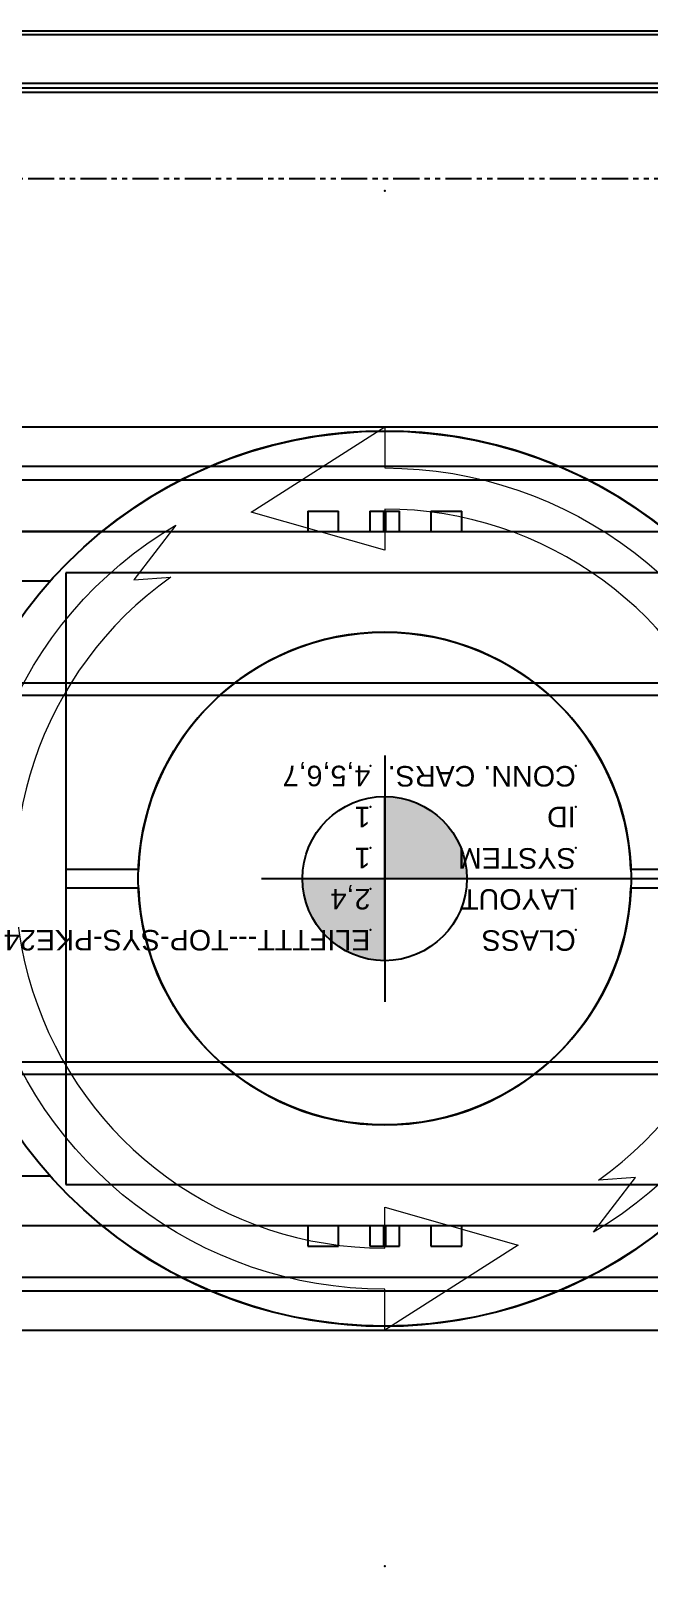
# Model space of a CAD drawing. Header units: millimetres. Extents: x 1822 to 16527, y -301 to 9797.
# Drawn here: x 2119.2 to 2269.8, y 5734.2 to 6108.2 of the extents above; entities that cross this region are included whole.
import ezdxf

# ---------------------------------------------------------------- set-up
doc = ezdxf.new("R2010")
doc.units = ezdxf.units.MM
doc.linetypes.add('PHANTOM', pattern=[12.7, 6.35, -1.27, 1.27, -1.27, 1.27, -1.27])
for name, color, linetype in [('PK24E', 7, 'Continuous'), ('PK24E-DATA', 7, 'Continuous'), ('PK24E-STRUCT-STEEL', 254, 'Continuous'), ('PKE24E-HIDDEN', 7, 'Continuous')]:
    doc.layers.add(name, color=color, linetype=linetype)
for name, color, linetype, true_color in [('PK24E-COMP-PALLET', 132, 'Continuous', 0x00b7c8), ('PK24E-HELPER', 253, 'PHANTOM', 0xa1a1a1), ('PK24E-SYS-LIFT', 31, 'Continuous', 0xffcc5a)]:
    doc.layers.add(name, color=color, linetype=linetype, true_color=true_color)
doc.layers.add('PK24E-TTARROW', color=20, linetype='Continuous', lineweight=20, true_color=0xf54b32)
doc.styles.get("Standard").update_dxf_attribs({"font": 'arial.ttf'})

# ---------------------------------------------------------------- blocks, each defined once
blk = doc.blocks.new('ELIFTTT-CHASIS--TOP-COMP-PKE24')
at = {"layer": 'PK24E-HELPER'}
for p in [(0, 167.5), (0, -167.5)]:
    blk.add_point(p, dxfattribs=at)
at = {"layer": 'PK24E-SYS-LIFT'}
for p, q in [((249.75, 84.5), (68.85, 84.5)), ((81.39, 72.5), (249.75, 72.5)), ((249.75, -72.5), (81.39, -72.5)), ((68.85, -84.5), (171.2, -84.5))]:
    blk.add_line(p, q, dxfattribs=at)
for radius in [109, 60]:
    blk.add_circle((0, 0), radius, dxfattribs=at)
blk = doc.blocks.new('ELIFTTT-TT--TOP-COMP-PKE24')
at = {"layer": 'PK24E-SYS-LIFT'}
for p, q in [((-18.75, 89.5), (-18.75, 84.5)), ((-11.25, 89.5), (-18.75, 89.5)), ((-11.25, 84.5), (-11.25, 89.5)), ((-3.6, 89.5), (-3.6, 84.5)), ((-3.6, 89.5), (-3.58, 89.5)), ((-3.58, 89.5), (-3.58, 84.5)), ((-0.17, 89.5), (-3.58, 89.5)), ((-0.17, 84.5), (-0.17, 89.5)), ((-0.17, 89.5), (0.17, 89.5)), ((0.17, 89.5), (0.17, 84.5)), ((3.58, 89.5), (0.17, 89.5)), ((3.58, 84.5), (3.58, 89.5)), ((3.58, 89.5), (3.6, 89.5)), ((3.6, 84.5), (3.6, 89.5)), ((11.25, 89.5), (11.25, 84.5)), ((18.75, 89.5), (11.25, 89.5)), ((18.75, 84.5), (18.75, 89.5)), ((230.5, 84.5), (-230.5, 84.5)), ((77.6, 74.5), (-77.6, 74.5)), ((77.6, -74.5), (77.6, 74.5)), ((-59.96, 2.25), (-77.6, 2.25)), ((77.6, 2.25), (59.96, 2.25)), ((-77.6, -2.25), (-59.96, -2.25)), ((59.96, -2.25), (77.6, -2.25)), ((-77.6, -74.5), (77.6, -74.5)), ((230.5, -84.5), (-230.5, -84.5)), ((-18.75, -84.5), (-18.75, -89.5)), ((-11.25, -89.5), (-11.25, -84.5)), ((-3.6, -84.5), (-3.6, -89.5)), ((-3.58, -84.5), (-3.58, -89.5)), ((-0.17, -89.5), (-0.17, -84.5)), ((0.17, -84.5), (0.17, -89.5)), ((3.58, -89.5), (3.58, -84.5)), ((3.6, -89.5), (3.6, -84.5)), ((11.25, -84.5), (11.25, -89.5)), ((18.75, -89.5), (18.75, -84.5)), ((-11.25, -89.5), (-18.75, -89.5)), ((-3.58, -89.5), (-3.6, -89.5)), ((-0.17, -89.5), (-3.58, -89.5)), ((0.17, -89.5), (-0.17, -89.5)), ((3.58, -89.5), (0.17, -89.5)), ((3.6, -89.5), (3.58, -89.5)), ((18.75, -89.5), (11.25, -89.5))]:
    blk.add_line(p, q, dxfattribs=at)
for radius, start, end in [(109, 50.8258, 129.1742), (60, 2.1491, 177.8509), (60, 182.1491, 270), (60, 270, 357.8509), (109, 230.8258, 309.1742)]:
    blk.add_arc((0, 0), radius, start, end, dxfattribs=at)
blk = doc.blocks.new('*U18')
at = {"layer": 'PK24E-COMP-PALLET'}
for p, q in [((262.27, 110), (-262.27, 110)), ((249.45, 100.42), (-249.45, 100.42)), ((249.45, 97.11), (-249.45, 97.11)), ((249.45, 47.67), (-249.45, 47.67)), ((249.45, 44.65), (-249.45, 44.65)), ((249.45, -44.65), (-249.45, -44.65)), ((249.45, -47.67), (-249.45, -47.67)), ((249.45, -97.11), (-249.45, -97.11)), ((249.45, -100.42), (-249.45, -100.42)), ((262.27, -110), (-262.27, -110))]:
    blk.add_line(p, q, dxfattribs=at)
at = {"layer": 'PK24E-HELPER'}
blk.add_point((0, 0), dxfattribs=at)
blk = doc.blocks.new('*U6')
for p in [(0, 0), (50, 0), (0, -10), (0, -10), (50, -10), (50, -10), (0, -20), (0, -20), (50, -20), (50, -20), (0, -30), (0, -30), (50, -30), (50, -30), (0, -40), (50, -40)]:
    blk.add_point(p)
blk = doc.blocks.new('TTARROW---TOP-DECOR-PK24')
at = {"layer": 'PK24E-TTARROW'}
for points in [[(0, 90), (0, 80), (-32.49, 89.27), (0, 110), (0, 100, -0.763437), (50.85, -86.11), (61.06, -72.77), (52.06, -73.42, 0.73095)], [(0, -90), (0, -80), (32.49, -89.27), (0, -110), (0, -100, -0.763437), (-50.85, 86.11), (-61.06, 72.77), (-52.06, 73.42, 0.73095)]]:
    blk.add_lwpolyline(points, format="xyb", close=True, dxfattribs=at)
blk = doc.blocks.new('ELIFTTT---TOP-SYS-PKE24')
for name in ['ELIFTTT-CHASIS--TOP-COMP-PKE24', 'ELIFTTT-TT--TOP-COMP-PKE24', '*U18', 'TTARROW---TOP-DECOR-PK24']:
    blk.add_blockref(name, (0, 0))
at = {"layer": 'PK24E-DATA'}
blk.add_blockref('*U6', (-46.53, 12.51), dxfattribs=at)
at = {"layer": 'PK24E-DATA', "char_height": 5, "attachment_point": 7}
for s, width, insert in [('CLASS', 42.8552, (-46.53, 12.51)), ('LAYOUT', 42.8552, (-46.53, 2.51)), ('SYSTEM', 42.8552, (-46.53, -7.49)), ('ID', 42.8552, (-46.53, -17.49)), ('CONN. CARS.', 47.9389, (-46.53, -27.49))]:
    blk.add_mtext_dynamic_manual_height_columns(s, width=width, gutter_width=17.5, heights=[0], dxfattribs=dict(at, insert=insert))
at = {"layer": 'PK24E-DATA'}
for tag, p in [('COMP_TYPE', (3.47, 12.51)), ('LAYOUT_ID', (3.47, 2.51)), ('SYSTEM_ID', (3.47, -7.49)), ('CARRIER_ID', (3.47, -17.49)), ('CON_CARS', (3.47, -27.49))]:
    blk.add_attdef(tag, p, '', height=5, dxfattribs=at)
blk = doc.blocks.new('*U26')
at = {"layer": 'PK24E-HELPER'}
blk.add_line((-3947.49, -130), (2279.74, -130), dxfattribs=at)
at = {"layer": 'PK24E-STRUCT-STEEL'}
for p, q in [((-3947.34, -94), (2279.89, -94)), ((2279.89, -95), (-3947.34, -95)), ((-3947.34, -106.8), (2279.89, -106.8)), ((2279.89, -108), (-3947.34, -108)), ((-3947.34, -109), (2279.89, -109))]:
    blk.add_line(p, q, dxfattribs=at)
at = {"layer": 'PK24E-DATA'}
for tag, p in [('COMP_TYPE', (3.47, 12.51)), ('LAYOUT_ID', (3.47, 2.51)), ('SYSTEM_ID', (3.47, -7.49)), ('CARRIER_ID', (3.47, -17.49)), ('CON_CARS', (3.47, -27.49))]:
    blk.add_attdef(tag, p, '', height=5, dxfattribs=at)
blk = doc.blocks.new('*U73')
for p in [(0, 0), (50, 0), (0, -10), (0, -10), (50, -10), (50, -10), (0, -20), (0, -20), (50, -20), (50, -20), (0, -30), (50, -30)]:
    blk.add_point(p)
blk = doc.blocks.new('LAYOUT----DATA-PK24')
at = {"layer": 'PK24E'}
h = blk.add_hatch(color=4, dxfattribs=at)
h.dxf.hatch_style = 1
h.paths.add_polyline_path([(-20, 0, 0.414214), (0, -20), (0, 0)])
h.paths.add_polyline_path([(0, 0), (20, 0, 0.414214), (0, 20)])
at = {"layer": 'PK24E', "color": 4}
for p, q in [((0, 30), (0, -30)), ((0, -20), (0, 20)), ((-30, 0), (220, 0))]:
    blk.add_line(p, q, dxfattribs=at)
blk.add_circle((0, 0), 20, dxfattribs=at)
at = {"layer": 'PKE24E-HIDDEN'}
blk.add_blockref('*U73', (170, 0), dxfattribs=at)
at = {"layer": 'PK24E-DATA'}
for tag, p in [('LAYOUT_ID', (170, 0)), ('LEVEL', (170, -10)), ('COMP_TYPE', (170, -20))]:
    blk.add_attdef(tag, p, '', height=5, dxfattribs=at)

msp = doc.modelspace()

# ---------------------------------------------------------------- block references
msp.add_blockref('*U26', (5862.893, 6202.237, -0.836))
at = {"rotation": 180}
msp.add_blockref('ELIFTTT---TOP-SYS-PKE24', (2205.399, 5901.733, -1.185), dxfattribs=at).add_auto_attribs({'COMP_TYPE': 'ELIFTTT---TOP-SYS-PKE24', 'LAYOUT_ID': '2,4', 'SYSTEM_ID': '1', 'CARRIER_ID': '1', 'CON_CARS': '4,5,6,7'})
msp.add_blockref('LAYOUT----DATA-PK24', (2205.399, 5901.733, -1.185)).add_auto_attribs({'COMP_TYPE': 'LAYOUT----DATA-PK24', 'LAYOUT_ID': '2,4', 'LEVEL': 'L-2,L-4'})

doc.saveas('drawing.dxf')
